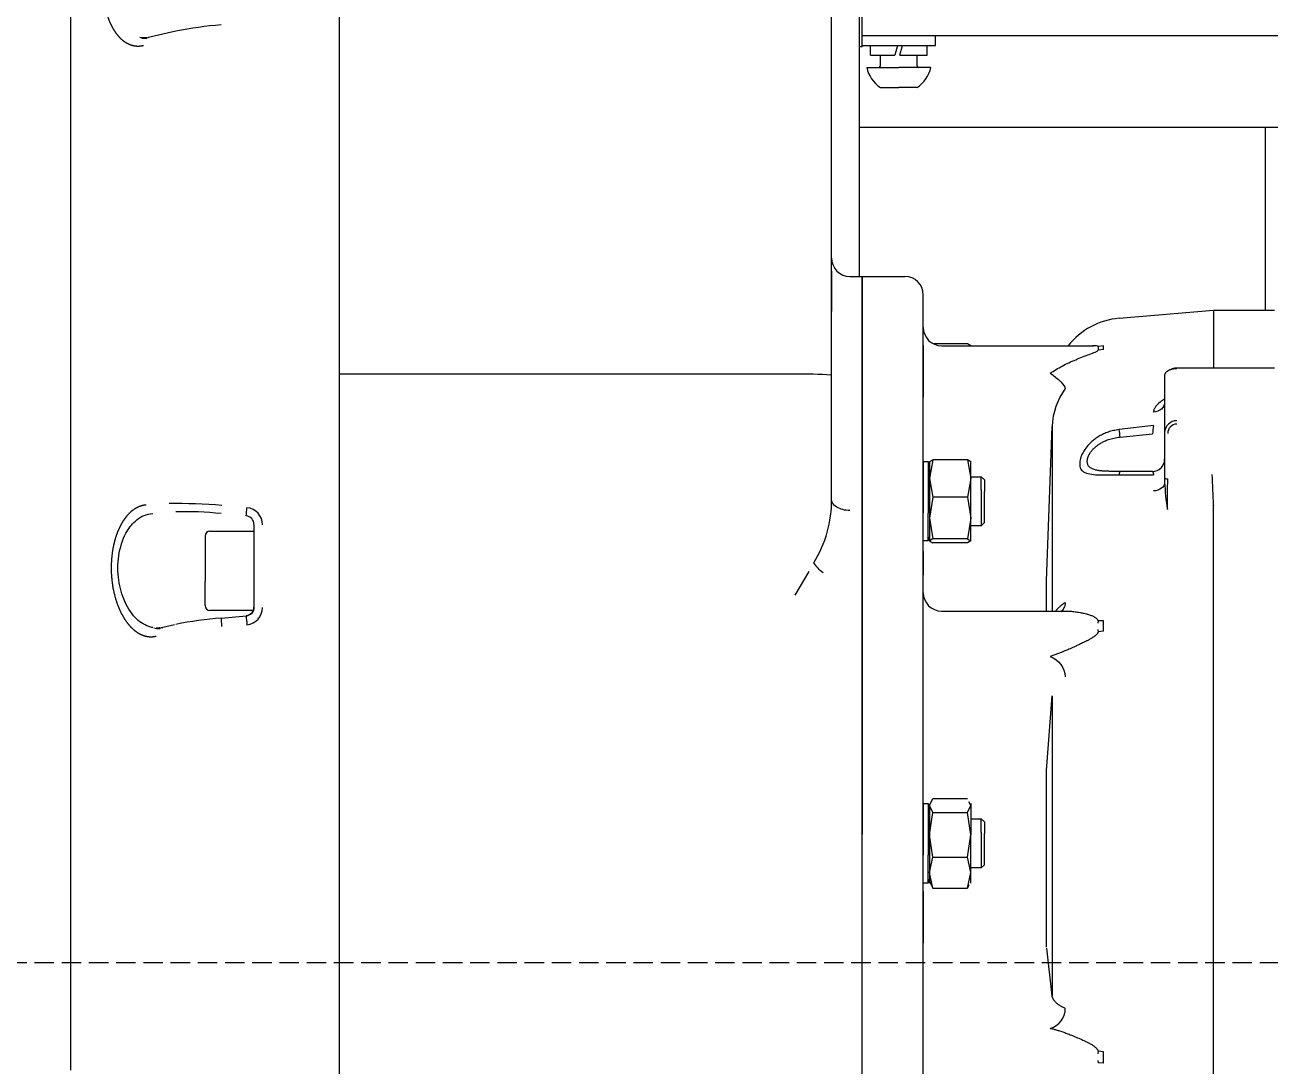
# Model space of a CAD drawing. Extents: x -1899985 to 1774885, y 556286 to 2175695.
# Drawn here: x -650202.5 to -649882.3, y 577580.9 to 577848.8 of the extents above; entities that cross this region are included whole.
import ezdxf

# ---------------------------------------------------------------- set-up
doc = ezdxf.new("R2010")
doc.units = 0
doc.header["$LTSCALE"] = 10
doc.header["$MEASUREMENT"] = 0
doc.linetypes.add('20剖面图$0$__DASH', pattern=[0.35, 0.25, -0.1])
for name, color, linetype in [('20剖面图$0$A-LIN-V', 9, 'Continuous'), ('20剖面图$0$EWHS5T6M-1', 7, 'Continuous'), ('20剖面图$0$EWHS5T6M-3', 7, 'Continuous'), ('20剖面图$0$FHSGH10105-主梁-06', 7, 'Continuous'), ('20剖面图$0$S-SB', 21, 'Continuous'), ('A-LIN-V', 9, 'Continuous')]:
    doc.layers.add(name, color=color, linetype=linetype)
doc.layers.add('20剖面图$0$A-加建区域', color=47, linetype='Continuous', plot=False)

# ---------------------------------------------------------------- blocks, each defined once
blk = doc.blocks.new('20剖面图$0$吊车5')
at = {"layer": '20剖面图$0$EWHS5T6M-1', "color": 3, "linetype": 'Continuous'}
blk.add_line((1560078.83, -79482.64), (1560078.83, -79435.62), dxfattribs=at)
at = {"layer": '20剖面图$0$EWHS5T6M-3', "color": 3, "linetype": 'Continuous'}
for p, q in [((1559771.62, -79349.19), (1559771.62, -79500.33)), ((1559975.12, -79412.05), (1559975.12, -79370.41)), ((1559840.76, -79498.12), (1559840.76, -79375.49)), ((1559840.76, -79499.16), (1559840.76, -79375.49)), ((1559967.26, -79499.35), (1559967.26, -79376.31)), ((1559771.62, -79380.96), (1559771.62, -79500.33)), ((1559974.33, -79387.54), (1559974.33, -79474)), ((1559798.65, -79410.9), (1559792.03, -79412.47)), ((1559975.12, -79412.05), (1560889.69, -79412.05)), ((1559975.12, -79414.57), (1559975.12, -79412.05)), ((1559993.98, -79414.57), (1559993.98, -79412.05)), ((1559975.12, -79414.94), (1559974.33, -79414.94)), ((1559975.12, -79414.94), (1559975.12, -79414.57)), ((1559975.12, -79414.57), (1559993.98, -79414.57)), ((1559977.24, -79417.08), (1559977.24, -79414.57)), ((1559984.23, -79414.57), (1559983.56, -79417.08)), ((1559984.86, -79417.08), (1559985.54, -79414.57)), ((1559991.86, -79417.08), (1559991.86, -79414.57)), ((1559977.24, -79417.08), (1559983.56, -79417.08)), ((1559979.83, -79419.83), (1559979.83, -79417.08)), ((1559984.86, -79417.08), (1559991.86, -79417.08)), ((1559989.26, -79419.83), (1559989.26, -79417.08)), ((1559976.3, -79420.22), (1559984.55, -79420.22)), ((1559992.8, -79420.22), (1559984.55, -79420.22)), ((1559979.83, -79425.41), (1559984.55, -79425.41)), ((1559989.26, -79425.41), (1559984.55, -79425.41)), ((1559988.18, -79425.41), (1559988.18, -79425.41)), ((1559967.26, -79472.6), (1559967.26, -79483)), ((1559971.98, -79474), (1559975.12, -79474)), ((1559975.12, -79474), (1559975.12, -79617.45)), ((1559975.12, -79732.15), (1559975.12, -79474)), ((1559975.12, -79474), (1559986.12, -79474)), ((1559990.83, -79729.12), (1559990.83, -79478.71)), ((1560041.19, -79484.77), (1560065.48, -79482.64)), ((1560065.48, -79482.64), (1560065.48, -79497.5)), ((1560065.48, -79482.64), (1560081.19, -79482.64)), ((1559990.83, -79491.78), (1559990.83, -79505.07)), ((1560002.18, -79491.3), (1559993.4, -79491.3)), ((1559995.55, -79491.82), (1560034.62, -79491.82)), ((1560003.09, -79491.82), (1560002.18, -79491.3)), ((1560003.09, -79491.82), (1560003.09, -79491.78)), ((1560037.19, -79491.84), (1560035.78, -79492.04)), ((1560035.78, -79492.04), (1560035.78, -79492.99)), ((1560037.19, -79492.77), (1560037.19, -79491.85)), ((1560037.19, -79492.76), (1560035.78, -79492.99)), ((1560056.05, -79497.5), (1560081.19, -79497.5)), ((1559771.62, -79500.33), (1559771.62, -79678.19)), ((1559771.62, -79500.33), (1559771.62, -79678.19)), ((1559840.76, -79697.06), (1559840.76, -79499.16)), ((1559957.83, -79499.16), (1559840.76, -79499.16)), ((1559840.76, -79697.06), (1559840.76, -79500.2)), ((1559967.26, -79531.31), (1559967.26, -79499.35)), ((1560052.91, -79499.58), (1560052.91, -79514.13)), ((1559990.83, -79512.21), (1559990.83, -79505.07)), ((1560022.54, -79552.31), (1560023.99, -79512.58)), ((1560023.99, -79512.58), (1560023.99, -79560.09)), ((1560050.04, -79512.32), (1560041.19, -79513.41)), ((1560041.47, -79515.32), (1560049.76, -79514.52)), ((1560052.91, -79514.13), (1560052.91, -79525.79)), ((1559990.83, -79521.62), (1559990.83, -79534.91)), ((1559990.83, -79521.62), (1559992.13, -79521.62)), ((1559992.13, -79521.62), (1559992.13, -79534.91)), ((1559992.13, -79521.62), (1559992.41, -79522.72)), ((1559993.32, -79521.14), (1559992.41, -79525.97)), ((1559992.41, -79521.62), (1559992.41, -79525.97)), ((1559992.54, -79521.58), (1559993.32, -79521.14)), ((1560002.18, -79521.14), (1559993.32, -79521.14)), ((1560002.18, -79521.14), (1560003.09, -79525.97)), ((1560003.09, -79521.66), (1560002.18, -79521.14)), ((1560003.09, -79525.97), (1560003.09, -79521.62)), ((1560049.76, -79524.16), (1560041.47, -79524.17)), ((1559992.41, -79525.97), (1559992.41, -79536.15)), ((1559992.41, -79525.97), (1559993.32, -79530.8)), ((1560003.09, -79525.97), (1560002.18, -79530.8)), ((1560003.09, -79525.55), (1560005.76, -79525.55)), ((1560003.09, -79536.15), (1560003.09, -79525.97)), ((1560005.76, -79528.93), (1560005.76, -79525.55)), ((1560005.76, -79525.55), (1560006.55, -79526.33)), ((1560006.55, -79526.33), (1560006.55, -79529.29)), ((1560041.19, -79525.04), (1560050.04, -79525.04)), ((1560052.91, -79525.79), (1560052.91, -79527.03)), ((1560005.76, -79528.93), (1560005.76, -79538.12)), ((1560006.55, -79537.33), (1560006.55, -79529.29)), ((1559993.32, -79530.8), (1559992.41, -79536.15)), ((1560002.18, -79530.8), (1559993.32, -79530.8)), ((1560002.18, -79530.8), (1560003.09, -79536.15)), ((1560065.48, -79708.57), (1560065.48, -79532.89)), ((1559990.83, -79542.05), (1559990.83, -79534.91)), ((1559992.13, -79542.05), (1559992.13, -79534.91)), ((1559992.41, -79536.15), (1559993.32, -79541.49)), ((1559992.41, -79536.15), (1559992.41, -79542.01)), ((1560003.09, -79536.15), (1560002.18, -79541.49)), ((1560003.09, -79542.01), (1560003.09, -79536.15)), ((1559807.45, -79539.53), (1559818.76, -79539.53)), ((1559818.76, -79537.81), (1559818.76, -79559.09)), ((1560005.76, -79538.12), (1560003.09, -79538.12)), ((1560006.55, -79537.33), (1560005.76, -79538.12)), ((1559806.19, -79540.78), (1559806.19, -79552.44)), ((1559992.13, -79542.05), (1559990.83, -79542.05)), ((1559992.41, -79540.94), (1559992.13, -79542.05)), ((1559993.32, -79541.49), (1559992.41, -79542.01)), ((1559992.41, -79542.01), (1559993.32, -79542.52)), ((1559992.41, -79542.05), (1559992.41, -79542.01)), ((1560002.18, -79541.49), (1559993.32, -79541.49)), ((1560002.18, -79542.52), (1559993.32, -79542.52)), ((1560002.18, -79541.49), (1560003.09, -79542.01)), ((1560003.09, -79542.01), (1560002.18, -79542.52)), ((1559806.18, -79544.29), (1559806.19, -79544.3)), ((1559990.83, -79544.74), (1559990.83, -79550.89)), ((1559961.45, -79549.87), (1559957.83, -79555.96)), ((1559806.19, -79558.7), (1559806.19, -79552.44)), ((1559990.83, -79558.02), (1559990.83, -79550.89)), ((1560022.55, -79560.09), (1560022.55, -79552.31)), ((1559806.19, -79555.19), (1559806.18, -79555.19)), ((1559818.59, -79559.96), (1559807.45, -79559.96)), ((1559810.36, -79561.88), (1559816.87, -79561.3)), ((1559995.55, -79560.09), (1560027.63, -79560.09)), ((1560035.78, -79562.63), (1560035.76, -79563.21)), ((1560037.19, -79562.57), (1560035.78, -79562.63)), ((1560037.19, -79565.28), (1560037.19, -79562.57)), ((1559795.03, -79564.35), (1559798.33, -79563.56)), ((1560035.76, -79564.84), (1560035.78, -79565.42)), ((1560037.19, -79565.27), (1560035.78, -79565.42)), ((1560026.54, -79570.63), (1560023.5, -79571.78)), ((1560022.54, -79601.12), (1560023.99, -79581.89)), ((1560023.99, -79581.89), (1560023.99, -79659.09)), ((1560022.55, -79646.57), (1560022.55, -79601.12)), ((1559990.83, -79609.63), (1559990.83, -79622.92)), ((1559990.83, -79609.63), (1559992.13, -79609.63)), ((1559992.13, -79609.63), (1559992.13, -79622.92)), ((1559992.13, -79609.63), (1559992.41, -79610.73)), ((1559992.41, -79610.1), (1559993.32, -79608.33)), ((1559993.32, -79611.88), (1559992.41, -79610.1)), ((1559992.41, -79610.1), (1559992.41, -79617.64)), ((1559993.32, -79608.33), (1560002.18, -79608.33)), ((1560002.18, -79611.88), (1560003.09, -79610.1)), ((1560003.09, -79610.1), (1560002.59, -79609.13)), ((1560003.09, -79609.63), (1560003.09, -79610.1)), ((1560003.09, -79610.1), (1560003.09, -79617.64)), ((1559992.41, -79617.64), (1559993.32, -79611.88)), ((1559993.32, -79611.88), (1560002.18, -79611.88)), ((1560003.09, -79617.64), (1560002.18, -79611.88)), ((1560003.09, -79613.56), (1560005.76, -79613.56)), ((1560005.76, -79616.94), (1560005.76, -79613.56)), ((1560005.76, -79613.56), (1560006.55, -79614.34)), ((1560005.76, -79616.94), (1560005.76, -79626.13)), ((1560006.55, -79614.34), (1560006.55, -79617.3)), ((1559975.12, -79788.29), (1559975.12, -79617.45)), ((1559993.32, -79623.4), (1559992.41, -79617.64)), ((1559992.41, -79617.64), (1559992.41, -79627.38)), ((1560002.18, -79623.4), (1560003.09, -79617.64)), ((1560003.09, -79627.38), (1560003.09, -79617.64)), ((1560006.55, -79625.34), (1560006.55, -79617.3)), ((1559990.83, -79630.06), (1559990.83, -79622.92)), ((1559992.13, -79630.06), (1559992.13, -79622.92)), ((1559992.41, -79627.38), (1559993.32, -79623.4)), ((1559993.32, -79623.4), (1560002.18, -79623.4)), ((1560003.09, -79627.38), (1560002.18, -79623.4)), ((1560005.76, -79626.13), (1560003.09, -79626.13)), ((1560006.55, -79625.34), (1560005.76, -79626.13)), ((1559992.41, -79628.96), (1559992.13, -79630.06)), ((1559992.41, -79627.38), (1559992.41, -79630.06)), ((1559993.32, -79631.36), (1559992.41, -79627.38)), ((1559992.41, -79629.58), (1559993.32, -79631.36)), ((1560002.18, -79631.36), (1560003.09, -79627.38)), ((1560003.09, -79630.06), (1560003.09, -79627.38)), ((1559992.13, -79630.06), (1559990.83, -79630.06)), ((1559990.83, -79632.23), (1559990.83, -79645.52)), ((1559993.32, -79631.36), (1560002.18, -79631.36)), ((1560002.59, -79630.56), (1560002.18, -79631.36)), ((1559990.83, -79652.66), (1559990.83, -79645.52)), ((1560023.99, -79659.09), (1560022.58, -79646.86)), ((1560035.78, -79673.35), (1560035.76, -79673.98)), ((1560037.19, -79673.47), (1560035.78, -79673.35)), ((1560037.19, -79676.37), (1560037.19, -79673.46)), ((1560035.76, -79675.73), (1560035.78, -79676.35)), ((1560037.19, -79676.37), (1560035.78, -79676.35))]:
    blk.add_line(p, q, dxfattribs=at)
for centre, radius, start, end in [((1559817.39, -79503.79), 94.76, 94.2539, 101.4015), ((1559790.85, -79408.62), 4.11, 253.4261, 275.4723), ((1559984.55, -79418.4), 8.45, 192.4855, 236.0883), ((1559979.44, -79419.83), 0.393, 270, 0), ((1559989.66, -79419.83), 0.393, 180, 270), ((1559984.55, -79418.4), 8.45, 303.9117, 347.5145), ((1559971.98, -79469.29), 4.71, 180, 270), ((1559986.12, -79478.71), 4.71, 0, 90), ((1560042.84, -79503.55), 18.86, 95, 141.5339), ((1559995.55, -79487.11), 4.71, 180, 270), ((1559960.19, -79612.27), 113.13, 86.4159, 91.1933), ((1560041.74, -79513.26), 17.76, 144.0079, 177.8344), ((1560055.97, -79514.21), 3.07, 88.589, 178.5506), ((1559962.74, -79525.66), 79.41, 7.4867, 8.8757), ((1560132.28, -79523.64), 83.02, 172.1589, 173.6941), ((1560056.08, -79514.37), 2.39, 90.7749, 180.7566), ((1560049.76, -79521.02), 3.14, 269.9622, 359.9621), ((1560110.43, -79524.6), 57.58, 182.4106, 189.3696), ((1559104.57, -79521.8), 949.13, 359.2651, 359.74293), ((1559533.37, -79552.06), 532.45, 2.0647, 2.9141), ((1559798.53, -79677.98), 145.55, 85.2651, 90.6278), ((1559628.13, -79517.16), 189.52, 354.4244, 355.0568), ((1559816.54, -79537.9), 4.43, 359.8583, 84.6958), ((1559937.22, -79531.73), 30.04, 327.9797, 0.804), ((1560065.65, -79532.88), 0.171, 178.9565, 182.8542), ((1559801.25, -79621.79), 87.26, 84.0096, 91.7057), ((1559816.51, -79537.81), 2.25, 0.0738, 83.8251), ((1559807.45, -79540.78), 1.26, 90, 180), ((1559995.55, -79555.38), 4.71, 180, 270), ((1559807.45, -79558.7), 1.26, 180, 270), ((1559816.52, -79559.09), 2.24, 276.0525, 0.0524), ((1559816.54, -79559.2), 4.42, 275.292, 0.1539), ((1559817.33, -79654.97), 93.34, 94.2811, 101.5392), ((1559893.32, -79555.97), 76.75, 183.9954, 185.709), ((1559794.25, -79560.38), 4.19, 252.9751, 273.8165), ((1560021.96, -79662.26), 5.41, 286.5513, 359.1466)]:
    blk.add_arc(centre, radius, start, end, dxfattribs=at)
at = {"layer": '20剖面图$0$EWHS5T6M-3', "color": 3, "linetype": 'Continuous', "extrusion": (0, 0, -1)}
for centre, major_axis, ratio, start_param, end_param in [((1560023.5, -79500.32), (3.81, -2.78), 0.246907, 4.534324, 6.060506), ((1560049.76, -79527.03), (-3.14, 0), 0.692826, 3.141565, 4.625123), ((1559971.98, -79531.31), (4.71, 0), 0.616789, 1.570796, 3.141593), ((1559965.12, -79547.85), (3.22, -3.45), 0.378821, 1.18491, 1.960757), ((1559816.52, -79559.09), (-2.25, 0.04), 0.998994, 3.125734, 4.59105), ((1560023.5, -79575.96), (2.61, -3.93), 0.728317, 3.880999, 5.407181)]:
    blk.add_ellipse(centre, major_axis=major_axis, ratio=ratio, start_param=start_param, end_param=end_param, dxfattribs=at)
at = {"layer": '20剖面图$0$EWHS5T6M-3', "color": 3, "linetype": 'Continuous'}
for points, degree, knots in [([(1559790.32, -79380.49), (1559789.31, -79380.55), (1559788.32, -79380.96), (1559787.32, -79381.38), (1559786.38, -79382.12), (1559785.44, -79382.87), (1559784.58, -79383.91), (1559783.73, -79384.96), (1559783, -79386.27), (1559782.27, -79387.57), (1559781.69, -79389.08), (1559781.12, -79390.59), (1559780.72, -79392.25), (1559780.32, -79393.9), (1559780.12, -79395.63), (1559779.92, -79397.36), (1559779.92, -79399.09), (1559779.92, -79400.83), (1559780.12, -79402.5), (1559780.32, -79404.16), (1559780.72, -79405.7), (1559781.12, -79407.23), (1559781.69, -79408.57), (1559782.27, -79409.91), (1559783, -79410.99), (1559783.73, -79412.08), (1559784.58, -79412.87), (1559785.43, -79413.65), (1559786.38, -79414.11), (1559787.32, -79414.57), (1559788.32, -79414.69), (1559789.31, -79414.8), (1559790.32, -79414.56)], 2, [0, 0, 0, 0.0625, 0.0625, 0.125, 0.125, 0.1875, 0.1875, 0.25, 0.25, 0.3125, 0.3125, 0.375, 0.375, 0.4375, 0.4375, 0.5, 0.5, 0.5625, 0.5625, 0.625, 0.625, 0.6875, 0.6875, 0.75, 0.75, 0.8125, 0.8125, 0.875, 0.875, 0.9375, 0.9375, 1, 1, 1]), ([(1559791.18, -79412.6), (1559791.12, -79412.61), (1559790.76, -79412.64), (1559790.17, -79412.63), (1559789.65, -79412.56), (1559789.42, -79412.52)], 3, [0.02892131, 0.02892131, 0.02892131, 0.02892131, 0.03559755, 0.06539483, 0.0893273, 0.0893273, 0.0893273, 0.0893273]), ([(1560035.78, -79492.04), (1560035.8, -79491.95), (1560035.62, -79491.89), (1560035.21, -79491.84), (1560035.05, -79491.83), (1560034.71, -79491.82), (1560034.52, -79491.82), (1560034.33, -79491.83)], 3, [0, 0, 0, 0, 0.125, 0.125, 0.1875, 0.1875, 0.25, 0.25, 0.25, 0.25]), ([(1560023.5, -79498.9), (1560024.44, -79498.26), (1560025.47, -79497.64), (1560027.71, -79496.45), (1560028.87, -79495.91), (1560031.22, -79494.91), (1560032.43, -79494.45), (1560034.09, -79493.84), (1560034.63, -79493.64), (1560035.49, -79493.28), (1560035.81, -79493.11), (1560035.78, -79492.99)], 3, [0, 0, 0, 0, 0.25, 0.25, 0.5, 0.5, 0.75, 0.75, 0.875, 0.875, 1, 1, 1, 1]), ([(1560052.91, -79499.58), (1560052.91, -79499.54), (1560052.91, -79499.45), (1560052.93, -79499.32), (1560052.96, -79499.2), (1560053.01, -79499.07), (1560053.07, -79498.96), (1560053.14, -79498.84), (1560053.22, -79498.73), (1560053.3, -79498.63), (1560053.4, -79498.53), (1560053.51, -79498.43), (1560053.62, -79498.34), (1560053.73, -79498.26), (1560053.86, -79498.18), (1560053.98, -79498.11), (1560054.12, -79498.04), (1560054.25, -79497.98), (1560054.39, -79497.93), (1560054.53, -79497.88), (1560054.67, -79497.84), (1560054.81, -79497.8), (1560054.95, -79497.77), (1560055.09, -79497.74), (1560055.23, -79497.71), (1560055.37, -79497.7), (1560055.51, -79497.68), (1560055.65, -79497.67), (1560055.79, -79497.66), (1560055.92, -79497.66), (1560056, -79497.66), (1560056.05, -79497.66)], 3, [0, 0, 0, 0, 0.043815, 0.086945, 0.129389, 0.171151, 0.212229, 0.252628, 0.292346, 0.331388, 0.369753, 0.407445, 0.444466, 0.480818, 0.516503, 0.551525, 0.585887, 0.619591, 0.652642, 0.685043, 0.716798, 0.747913, 0.778391, 0.808237, 0.837458, 0.866059, 0.894046, 0.921426, 0.948207, 0.974395, 1, 1, 1, 1]), ([(1560052.89, -79505.5), (1560052.69, -79505.63), (1560052.08, -79506.05), (1560051.35, -79506.63), (1560050.82, -79507.2), (1560050.54, -79507.54), (1560050.36, -79507.84), (1560050.21, -79508.12), (1560050.11, -79508.4), (1560050.05, -79508.67), (1560050.04, -79508.85), (1560050.04, -79508.94)], 3, [0.1382956, 0.1382956, 0.1382956, 0.1382956, 0.2500172, 0.4998753, 0.6030875, 0.6772768, 0.7499776, 0.8148651, 0.874988, 0.9374957, 1, 1, 1, 1]), ([(1560052.91, -79506.34), (1560052.91, -79506.93), (1560052.63, -79507.61), (1560051.53, -79508.6), (1560050.74, -79508.89), (1560050.04, -79508.94)], 3, [0, 0, 0, 0, 0.5, 0.5, 1, 1, 1, 1]), ([(1560041.19, -79513.41), (1560040.71, -79513.49), (1560039.77, -79513.63), (1560038.44, -79514.01), (1560037.21, -79514.49), (1560036.09, -79515.07), (1560035.08, -79515.72), (1560033.97, -79516.61), (1560032.84, -79517.8), (1560031.85, -79519.29), (1560031.21, -79520.8), (1560030.97, -79522.3), (1560031.25, -79523.64), (1560032.33, -79524.54), (1560034.01, -79524.93), (1560036.09, -79525.08), (1560038.47, -79525.06), (1560040.25, -79525.05), (1560041.19, -79525.04)], 3, [0, 0, 0, 0, 0.046911, 0.091358, 0.133588, 0.173887, 0.212578, 0.250021, 0.313574, 0.374949, 0.43869, 0.499966, 0.579793, 0.660027, 0.750395, 0.825815, 0.908239, 1, 1, 1, 1]), ([(1560033.02, -79521.6), (1560033.02, -79521.53), (1560033.02, -79521.4), (1560033.04, -79521.19), (1560033.08, -79520.98), (1560033.12, -79520.77), (1560033.19, -79520.55), (1560033.26, -79520.33), (1560033.35, -79520.12), (1560033.45, -79519.9), (1560033.57, -79519.68), (1560033.7, -79519.46), (1560033.84, -79519.25), (1560034, -79519.03), (1560034.17, -79518.81), (1560034.36, -79518.6), (1560034.56, -79518.39), (1560034.77, -79518.18), (1560035, -79517.97), (1560035.24, -79517.76), (1560035.49, -79517.56), (1560035.93, -79517.23), (1560036.58, -79516.81), (1560037.48, -79516.34), (1560038.57, -79515.9), (1560039.9, -79515.53), (1560040.92, -79515.39), (1560041.47, -79515.32)], 3, [0, 0, 0, 0, 0.025288, 0.050219, 0.074845, 0.099219, 0.123396, 0.147433, 0.171387, 0.195316, 0.219278, 0.243332, 0.267533, 0.291939, 0.316604, 0.341581, 0.366922, 0.392675, 0.418887, 0.445603, 0.472864, 0.500709, 0.581938, 0.664866, 0.750426, 0.865857, 1, 1, 1, 1]), ([(1560041.47, -79524.17), (1560041.31, -79524.17), (1560040.98, -79524.17), (1560040.5, -79524.17), (1560040.04, -79524.16), (1560039.59, -79524.16), (1560039.15, -79524.15), (1560038.72, -79524.14), (1560038.31, -79524.13), (1560037.91, -79524.12), (1560037.52, -79524.1), (1560037.14, -79524.07), (1560036.77, -79524.04), (1560036.42, -79524.01), (1560036.08, -79523.97), (1560035.68, -79523.91), (1560035.24, -79523.82), (1560034.77, -79523.69), (1560034.36, -79523.54), (1560034, -79523.37), (1560033.69, -79523.16), (1560033.45, -79522.92), (1560033.25, -79522.64), (1560033.12, -79522.33), (1560033.03, -79521.99), (1560033.02, -79521.73), (1560033.02, -79521.6)], 3, [0, 0, 0, 0, 0.039878, 0.078912, 0.117144, 0.154619, 0.191384, 0.227489, 0.262988, 0.297935, 0.332389, 0.366411, 0.400064, 0.433413, 0.466526, 0.499471, 0.55456, 0.607472, 0.65855, 0.708176, 0.756766, 0.804764, 0.852628, 0.900824, 0.949803, 1, 1, 1, 1]), ([(1560049.76, -79524.16), (1560049.77, -79524.16), (1560049.79, -79524.15), (1560049.81, -79524.17), (1560049.84, -79524.19), (1560049.86, -79524.23), (1560049.88, -79524.28), (1560049.9, -79524.33), (1560049.92, -79524.4), (1560049.94, -79524.47), (1560049.96, -79524.55), (1560049.97, -79524.62), (1560049.99, -79524.71), (1560050, -79524.79), (1560050.01, -79524.87), (1560050.03, -79524.95), (1560050.03, -79525.01), (1560050.04, -79525.04)], 3, [0, 0, 0, 0, 0.087736, 0.172459, 0.254169, 0.332866, 0.408552, 0.481226, 0.550891, 0.617546, 0.681193, 0.741833, 0.799468, 0.8541, 0.905731, 0.954363, 1, 1, 1, 1]), ([(1560052.91, -79525.79), (1560052.91, -79525.86), (1560052.99, -79525.93), (1560053.28, -79526.03), (1560053.49, -79526.06), (1560053.69, -79526.06)], 3, [0, 0, 0, 0, 0.5, 0.5, 1, 1, 1, 1]), ([(1559791.05, -79532.82), (1559790.05, -79532.88), (1559789.1, -79533.29), (1559788.14, -79533.7), (1559787.26, -79534.44), (1559786.38, -79535.17), (1559785.62, -79536.21), (1559784.85, -79537.24), (1559784.22, -79538.54), (1559783.6, -79539.83), (1559783.14, -79541.32), (1559782.69, -79542.81), (1559782.42, -79544.45), (1559782.15, -79546.09), (1559782.08, -79547.8), (1559782.01, -79549.51), (1559782.14, -79551.23), (1559782.28, -79552.94), (1559782.6, -79554.59), (1559782.93, -79556.24), (1559783.44, -79557.76), (1559783.95, -79559.28), (1559784.62, -79560.6), (1559785.3, -79561.92), (1559786.1, -79563), (1559786.91, -79564.07), (1559787.82, -79564.86), (1559788.72, -79565.64), (1559789.69, -79566.09), (1559790.66, -79566.55), (1559791.66, -79566.66), (1559792.66, -79566.77), (1559793.64, -79566.54)], 2, [0, 0, 0, 0.0625, 0.0625, 0.125, 0.125, 0.1875, 0.1875, 0.25, 0.25, 0.3125, 0.3125, 0.375, 0.375, 0.4375, 0.4375, 0.5, 0.5, 0.5625, 0.5625, 0.625, 0.625, 0.6875, 0.6875, 0.75, 0.75, 0.8125, 0.8125, 0.875, 0.875, 0.9375, 0.9375, 1, 1, 1]), ([(1559792.76, -79564.35), (1559792.4, -79564.28), (1559791.41, -79564.02), (1559789.87, -79563.24), (1559787.55, -79561.27), (1559785.19, -79557.55), (1559783.58, -79551.37), (1559783.89, -79544.73), (1559785.49, -79540.33), (1559787.27, -79537.87), (1559788.73, -79536.46), (1559790.59, -79535.28), (1559792, -79535.07), (1559792.76, -79534.95)], 3, [0.089227, 0.089227, 0.089227, 0.089227, 0.1254863, 0.1918246, 0.2509131, 0.3864299, 0.5001424, 0.6195056, 0.7492603, 0.7950378, 0.8521868, 0.9205802, 1, 1, 1, 1]), ([(1560027.37, -79557.87), (1560027.27, -79557.94), (1560027.06, -79558.08), (1560026.76, -79558.29), (1560026.47, -79558.5), (1560026.19, -79558.73), (1560025.93, -79558.96), (1560025.68, -79559.19), (1560025.44, -79559.43), (1560025.22, -79559.68), (1560025.04, -79559.9), (1560024.94, -79560.04), (1560024.9, -79560.09)], 3, [0, 0, 0, 0, 0.0512179, 0.1029462, 0.155185, 0.2079344, 0.2611942, 0.3149645, 0.3692452, 0.4240363, 0.4793377, 0.5145566, 0.5145566, 0.5145566, 0.5145566]), ([(1560027.37, -79557.87), (1560027.35, -79558.4), (1560027.23, -79558.88), (1560026.82, -79559.72), (1560026.53, -79560.07), (1560026.18, -79560.32)], 3, [0, 0, 0, 0, 0.25, 0.25, 0.5, 0.5, 0.5, 0.5]), ([(1559810.55, -79564.17), (1559810.52, -79563.86), (1559810.49, -79563.54), (1559810.44, -79562.97), (1559810.42, -79562.7), (1559810.39, -79562.27), (1559810.37, -79562.1), (1559810.36, -79561.9), (1559810.35, -79561.86), (1559810.36, -79561.88)], 3, [0, 0, 0, 0, 0.25, 0.25, 0.5, 0.5, 0.75, 0.75, 1, 1, 1, 1]), ([(1560027.59, -79560.1), (1560027.74, -79560.1), (1560028.09, -79560.11), (1560028.64, -79560.13), (1560029.25, -79560.18), (1560030.09, -79560.28), (1560031.05, -79560.43), (1560032.03, -79560.63), (1560032.68, -79560.79), (1560033.17, -79560.92), (1560033.57, -79561.05), (1560033.98, -79561.19), (1560034.34, -79561.34), (1560034.67, -79561.5), (1560034.95, -79561.66), (1560035.19, -79561.82), (1560035.39, -79561.98), (1560035.55, -79562.14), (1560035.67, -79562.3), (1560035.75, -79562.47), (1560035.77, -79562.58), (1560035.78, -79562.63)], 3, [0.3257543, 0.3257543, 0.3257543, 0.3257543, 0.3613853, 0.4062751, 0.4527727, 0.500881, 0.5992214, 0.6735374, 0.723826, 0.7500871, 0.7851314, 0.8174815, 0.8471724, 0.87425, 0.8987742, 0.9208263, 0.9405178, 0.9580058, 0.9735141, 0.9873631, 1, 1, 1, 1]), ([(1559794.53, -79564.43), (1559794.48, -79564.44), (1559794.17, -79564.47), (1559793.86, -79564.47), (1559793.6, -79564.45)], 3, [0.02843259, 0.02843259, 0.02843259, 0.02843259, 0.03301271, 0.06025536, 0.06025536, 0.06025536, 0.06025536]), ([(1559794.6, -79564.52), (1559794.62, -79564.51), (1559794.64, -79564.49), (1559794.88, -79564.37), (1559795.11, -79564.31), (1559795.35, -79564.31)], 3, [0.7219654, 0.7219654, 0.7219654, 0.7219654, 0.75, 0.75, 1, 1, 1, 1]), ([(1560035.78, -79565.42), (1560035.78, -79565.45), (1560035.78, -79565.51), (1560035.75, -79565.6), (1560035.71, -79565.69), (1560035.66, -79565.79), (1560035.59, -79565.89), (1560035.51, -79566), (1560035.41, -79566.11), (1560035.29, -79566.22), (1560035.16, -79566.34), (1560035.02, -79566.46), (1560034.85, -79566.58), (1560034.68, -79566.71), (1560034.48, -79566.84), (1560034.27, -79566.98), (1560034.05, -79567.12), (1560033.81, -79567.26), (1560033.56, -79567.41), (1560033.29, -79567.56), (1560033, -79567.71), (1560032.7, -79567.87), (1560032.38, -79568.03), (1560031.83, -79568.29), (1560031.07, -79568.65), (1560030.17, -79569.08), (1560029.36, -79569.44), (1560028.64, -79569.76), (1560028.03, -79570.02), (1560027.52, -79570.23), (1560027.1, -79570.4), (1560026.79, -79570.53), (1560026.61, -79570.6), (1560026.54, -79570.63)], 3, [0, 0, 0, 0, 0.008829, 0.018136, 0.028111, 0.038907, 0.050647, 0.063425, 0.077315, 0.092374, 0.108648, 0.126171, 0.144972, 0.165074, 0.186496, 0.209254, 0.233361, 0.258828, 0.285663, 0.313875, 0.343471, 0.374456, 0.406836, 0.440615, 0.542663, 0.634738, 0.71684, 0.788967, 0.85112, 0.9033, 0.945505, 0.977738, 1, 1, 1, 1]), ([(1560027.37, -79662.34), (1560027.27, -79662.29), (1560027.06, -79662.19), (1560026.76, -79662.04), (1560026.47, -79661.88), (1560026.19, -79661.72), (1560025.93, -79661.55), (1560025.68, -79661.38), (1560025.44, -79661.21), (1560025.22, -79661.03), (1560025.02, -79660.85), (1560024.83, -79660.67), (1560024.66, -79660.48), (1560024.5, -79660.29), (1560024.37, -79660.1), (1560024.25, -79659.9), (1560024.15, -79659.7), (1560024.08, -79659.5), (1560024.02, -79659.3), (1560024, -79659.16), (1560023.99, -79659.09)], 3, [0, 0, 0, 0, 0.051218, 0.102946, 0.155185, 0.207934, 0.261194, 0.314965, 0.369245, 0.424036, 0.479338, 0.535149, 0.591471, 0.648303, 0.705645, 0.763497, 0.821858, 0.880729, 0.94011, 1, 1, 1, 1]), ([(1560023.5, -79667.44), (1560023.62, -79667.47), (1560023.86, -79667.52), (1560024.23, -79667.61), (1560024.63, -79667.71), (1560025.05, -79667.83), (1560025.49, -79667.96), (1560025.96, -79668.11), (1560026.45, -79668.28), (1560026.96, -79668.45), (1560027.5, -79668.65), (1560028.06, -79668.86), (1560028.64, -79669.09), (1560029.25, -79669.33), (1560030.09, -79669.68), (1560031.05, -79670.09), (1560032.03, -79670.53), (1560032.68, -79670.84), (1560033.17, -79671.07), (1560033.57, -79671.29), (1560033.98, -79671.52), (1560034.34, -79671.75), (1560034.67, -79671.97), (1560034.95, -79672.19), (1560035.19, -79672.4), (1560035.39, -79672.6), (1560035.55, -79672.8), (1560035.67, -79672.99), (1560035.75, -79673.17), (1560035.77, -79673.3), (1560035.78, -79673.35)], 3, [0, 0, 0, 0, 0.029067, 0.059684, 0.091862, 0.125608, 0.160931, 0.197836, 0.23633, 0.276416, 0.3181, 0.361385, 0.406275, 0.452773, 0.500881, 0.599221, 0.673537, 0.723826, 0.750087, 0.785131, 0.817481, 0.847172, 0.87425, 0.898774, 0.920826, 0.940518, 0.958006, 0.973514, 0.987363, 1, 1, 1, 1])]:
    blk.add_open_spline(points, degree=degree, knots=knots, dxfattribs=at)
for points, degree in [([(1559792.03, -79412.47), (1559791.79, -79412.48), (1559791.53, -79412.55), (1559791.3, -79412.68)], 3), ([(1560056.05, -79497.61), (1560055.19, -79497.61), (1560054.54, -79497.91)], 2), ([(1560041.47, -79524.17), (1560041.37, -79524.19), (1560041.27, -79524.52), (1560041.19, -79525.04)], 3)]:
    blk.add_open_spline(points, degree=degree, dxfattribs=at)
at = {"layer": '20剖面图$0$FHSGH10105-主梁-06', "color": 3, "linetype": 'Continuous'}
blk.add_line((1559974.33, -79435.62), (1560338.12, -79435.62), dxfattribs=at)
blk = doc.blocks.new('20剖面图$0$w42432')
at = {"layer": '20剖面图$0$S-SB'}
blk.add_blockref('20剖面图$0$吊车5', (-2227912.34, 657258.07), dxfattribs=at)
blk = doc.blocks.new('20剖面图')
at = {"layer": '20剖面图$0$A-加建区域', "linetype": '20剖面图$0$__DASH', "ltscale": 2}
blk.add_line((-592655, 577607.45), (-684013.93, 577607.45), dxfattribs=at)
at = {"layer": '20剖面图$0$A-LIN-V'}
blk.add_blockref('20剖面图$0$w42432', (17950, 0), dxfattribs=at)

msp = doc.modelspace()

# ---------------------------------------------------------------- block references
at = {"layer": 'A-LIN-V'}
msp.add_blockref('20剖面图', (0, 0), dxfattribs=at)

doc.saveas('drawing.dxf')
